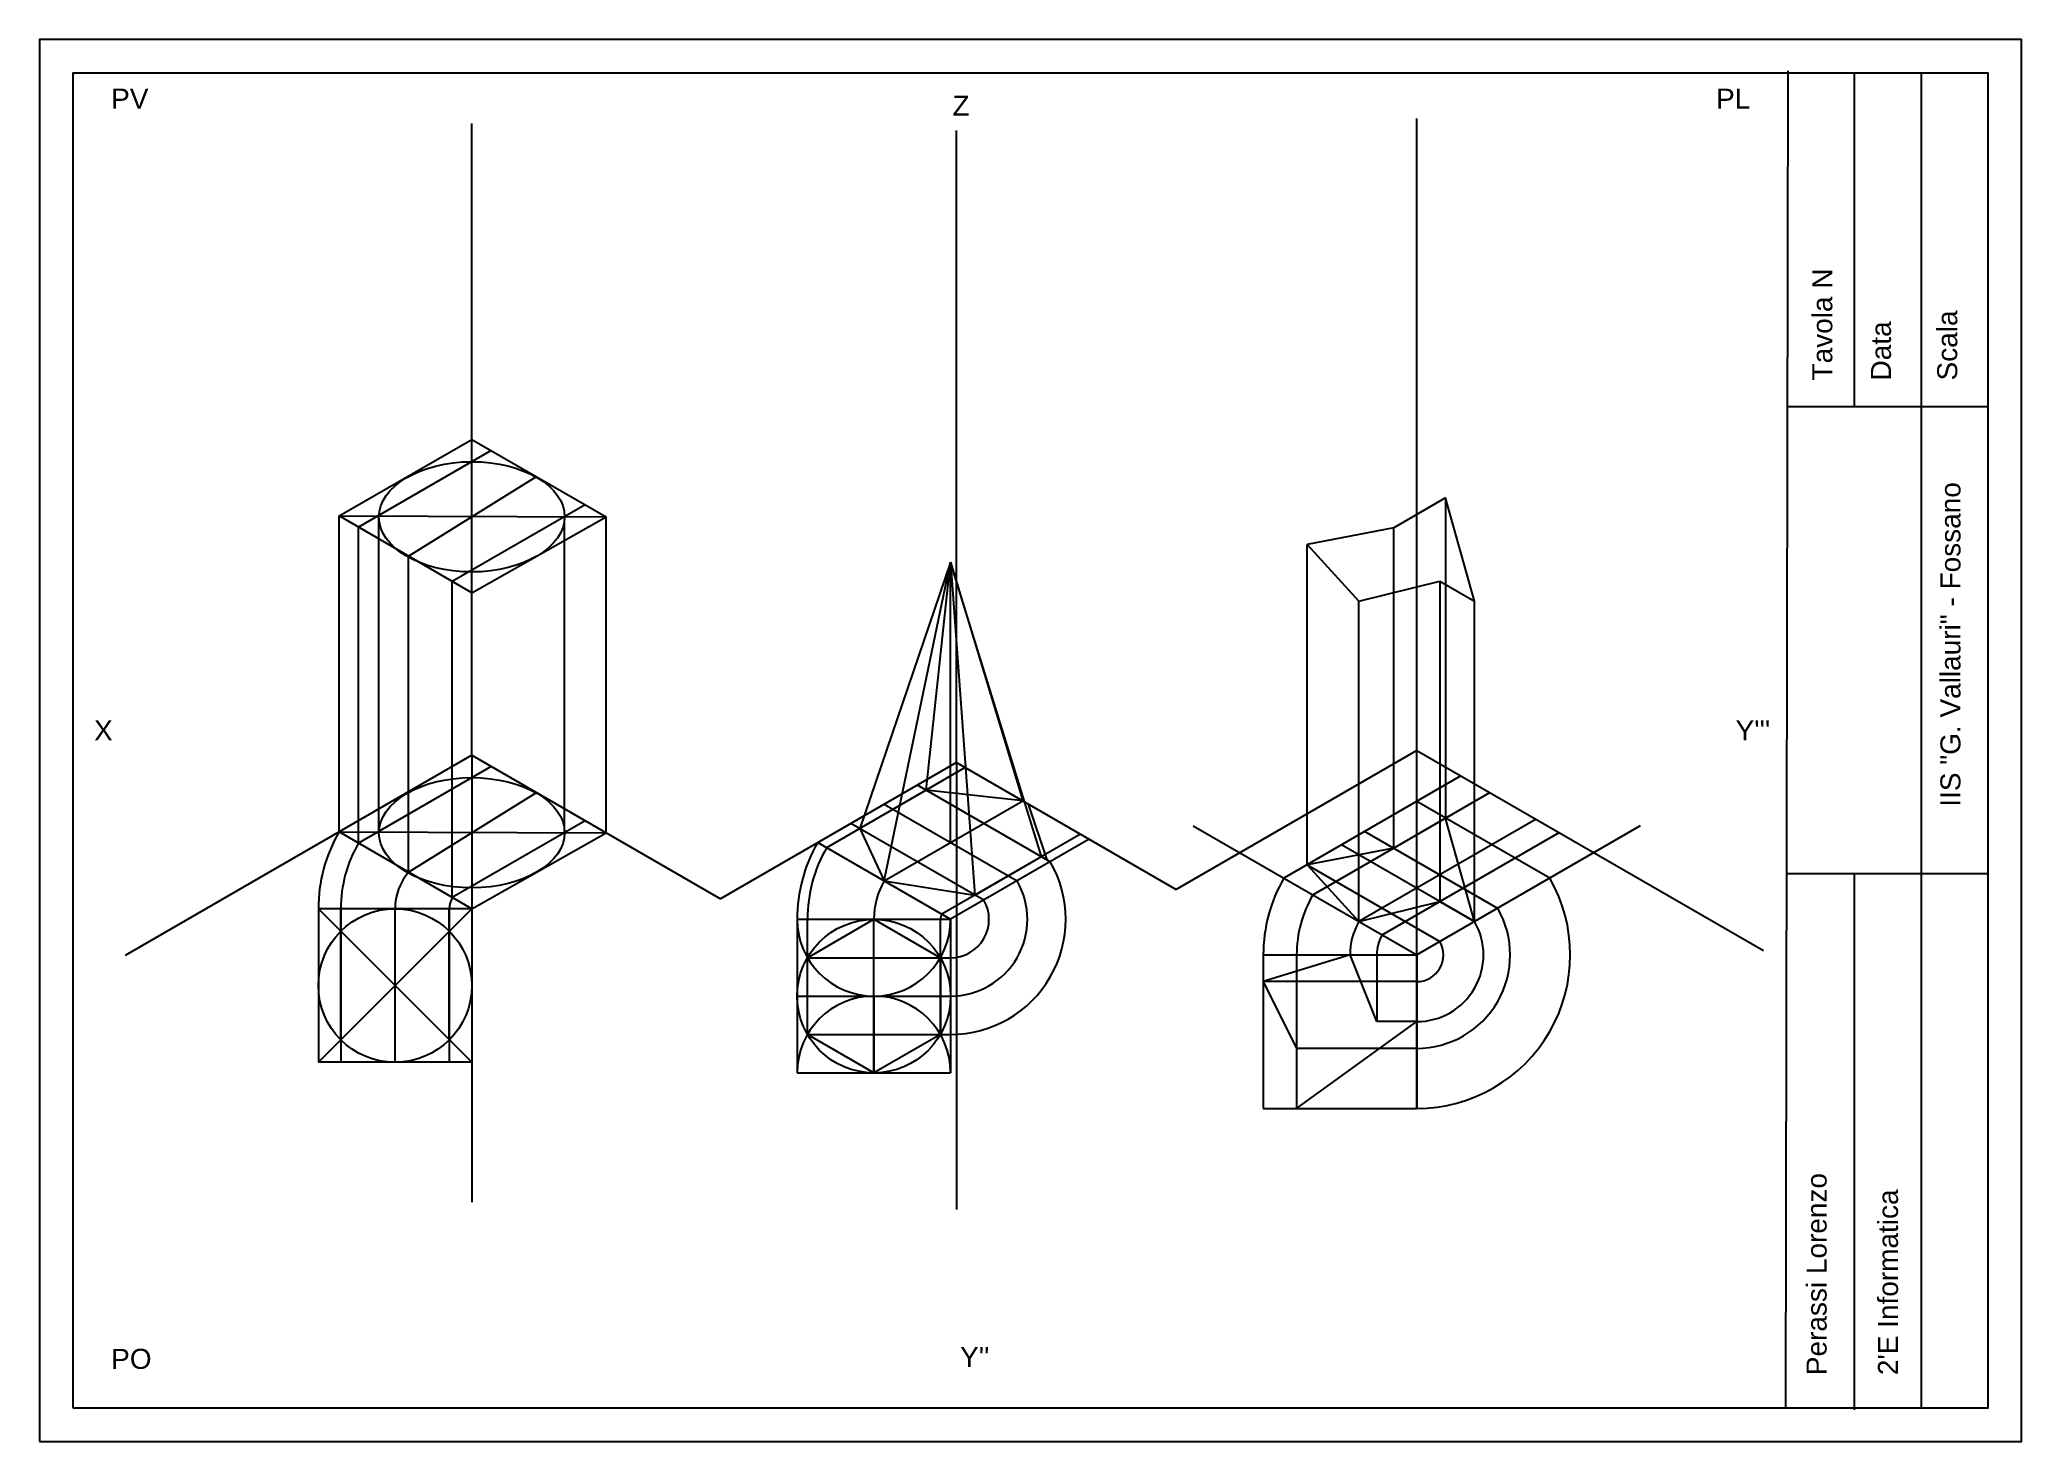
# Model space of a CAD drawing. Header units: millimetres. Extents: x 0 to 297, y 0 to 210.
import ezdxf

# ---------------------------------------------------------------- set-up
doc = ezdxf.new("R2010")
doc.units = ezdxf.units.MM
for name, color, linetype in [('Disegno', 1, 'Continuous'), ('Linee di costruzione', 4, 'Continuous'), ('Piani e Assi Cartesiani', 6, 'Continuous'), ('Scritte', 7, 'Continuous'), ('Squadratura', 7, 'Continuous')]:
    doc.layers.add(name, color=color, linetype=linetype)
doc.styles.get("Standard").update_dxf_attribs({"font": 'arial.ttf'})

msp = doc.modelspace()

# ---------------------------------------------------------------- linework, layer by layer
at = {"layer": 'Disegno'}
for p, q in [((210.72, 141.38), (202.93, 136.88)), ((210.72, 141.38), (210.72, 93.38)), ((215.05, 125.88), (210.72, 141.38)), ((50.86, 91.41), (50.86, 138.41)), ((78.68, 91.2), (78.68, 138.2)), ((202.93, 136.88), (189.94, 134.38)), ((202.93, 88.88), (202.93, 136.88)), ((189.94, 86.38), (189.94, 134.38)), ((189.94, 134.38), (197.73, 125.88)), ((136.53, 131.71), (122.92, 91.81)), ((126.57, 83.96), (136.53, 131.71)), ((132.88, 97.56), (136.53, 131.71)), ((136.53, 131.71), (140.17, 81.85)), ((150.13, 87.6), (136.53, 131.71)), ((136.53, 131.71), (147.35, 95.96)), ((197.73, 125.88), (209.85, 128.88)), ((209.85, 128.88), (209.85, 80.88)), ((209.85, 128.88), (215.05, 125.88)), ((197.73, 77.88), (197.73, 125.88)), ((215.05, 77.88), (215.05, 125.88)), ((132.88, 97.56), (122.92, 91.81)), ((147.35, 95.96), (132.88, 97.56)), ((147.35, 95.96), (132.88, 97.56)), ((151, 87.1), (148.22, 95.46)), ((210.72, 93.38), (202.93, 88.88)), ((215.05, 77.88), (210.72, 93.38)), ((122.92, 91.81), (126.57, 83.96)), ((140.17, 81.85), (150.13, 87.6)), ((140.17, 81.85), (150.13, 87.6)), ((202.93, 88.88), (189.94, 86.38)), ((189.94, 86.38), (197.73, 77.88)), ((126.57, 83.96), (140.17, 81.85)), ((197.73, 77.88), (209.85, 80.88)), ((209.85, 80.88), (215.05, 77.88))]:
    msp.add_line(p, q, dxfattribs=at)
for centre in [(64.77, 138.51), (64.77, 91.18)]:
    msp.add_ellipse(centre, major_axis=(13.91, 0.02), ratio=0.593925, dxfattribs=at)
at = {"layer": 'Linee di costruzione'}
for p, q in [((44.87, 138.64), (64.77, 150.12)), ((64.77, 150.12), (84.89, 138.51)), ((67.67, 148.44), (47.78, 136.96)), ((55.28, 132.62), (74.47, 144.53)), ((81.75, 140.3), (61.85, 128.81)), ((64.77, 127.12), (44.87, 138.64)), ((44.87, 138.64), (84.89, 138.51)), ((44.87, 91.31), (44.87, 138.64)), ((47.78, 89.63), (47.78, 136.96)), ((64.77, 127.12), (84.89, 138.51)), ((84.89, 91.18), (84.89, 138.51)), ((55.28, 85.29), (55.28, 132.62)), ((136.53, 89.71), (136.53, 131.71)), ((61.85, 81.48), (61.85, 128.81)), ((67.67, 101.11), (47.78, 89.63)), ((206.39, 49.88), (206.39, 103.52)), ((138.73, 100.94), (117.94, 88.94)), ((151.47, 86.83), (131.55, 98.33)), ((213, 99.7), (186.47, 84.38)), ((55.28, 85.29), (74.47, 97.2)), ((126.57, 83.96), (147.35, 95.96)), ((126.57, 95.46), (146.49, 83.96)), ((190.8, 81.88), (217.33, 97.2)), ((226.31, 84.38), (206.39, 95.88)), ((81.75, 92.97), (61.85, 81.48)), ((141.51, 81.08), (121.59, 92.58)), ((172.9, 92.22), (206.39, 72.88)), ((224.26, 93.2), (197.73, 77.88)), ((239.88, 92.22), (206.39, 72.88)), ((64.77, 79.79), (44.87, 91.31)), ((44.87, 91.31), (84.89, 91.18)), ((64.77, 79.79), (84.89, 91.18)), ((116.61, 89.71), (136.53, 78.21)), ((155.98, 90.98), (135.19, 78.98)), ((157.31, 90.21), (136.53, 78.21)), ((215.05, 77.88), (195.13, 89.38)), ((198.6, 91.38), (218.51, 79.88)), ((201.19, 75.88), (227.73, 91.2)), ((189.94, 86.38), (209.85, 74.88)), ((64.77, 79.79), (41.77, 79.79)), ((41.77, 79.79), (41.77, 56.79)), ((41.77, 79.79), (64.77, 56.79)), ((64.77, 79.79), (41.77, 56.79)), ((45.14, 60.16), (45.14, 79.79)), ((45.14, 79.79), (45.14, 56.79)), ((53.27, 56.79), (53.27, 79.79)), ((61.4, 60.16), (61.4, 79.79)), ((61.4, 79.79), (61.4, 56.79)), ((64.77, 79.79), (64.77, 56.79)), ((64.77, 79.79), (64.77, 56.79)), ((113.53, 78.21), (136.53, 78.21)), ((113.53, 78.21), (113.53, 55.21)), ((115.07, 72.46), (125.03, 78.21)), ((115.07, 60.96), (115.07, 78.21)), ((125.03, 55.21), (125.03, 78.21)), ((125.03, 78.21), (134.99, 72.46)), ((134.99, 60.96), (134.99, 78.21)), ((136.53, 78.21), (136.53, 55.21)), ((115.07, 60.96), (115.07, 72.46)), ((115.07, 72.46), (136.53, 72.46)), ((134.99, 72.46), (134.99, 60.96)), ((183.39, 72.88), (206.39, 72.88)), ((183.39, 72.88), (183.39, 49.88)), ((196.39, 72.88), (183.39, 68.88)), ((188.39, 72.88), (188.39, 49.88)), ((200.39, 62.88), (196.39, 72.88)), ((200.39, 72.88), (200.39, 62.88)), ((206.39, 72.88), (206.39, 49.88)), ((206.39, 68.88), (183.39, 68.88)), ((183.39, 68.88), (188.39, 58.88)), ((113.53, 66.71), (136.53, 66.71)), ((125.03, 66.71), (125.03, 55.21)), ((188.39, 49.88), (206.39, 62.88)), ((206.39, 62.88), (200.39, 62.88)), ((206.39, 62.88), (200.39, 62.88)), ((125.03, 55.21), (115.07, 60.96)), ((115.07, 60.96), (136.53, 60.96)), ((134.99, 60.96), (125.03, 55.21)), ((64.77, 56.79), (41.77, 56.79)), ((206.39, 58.88), (188.39, 58.88)), ((188.39, 58.88), (188.39, 49.88)), ((113.53, 55.21), (136.53, 55.21)), ((183.39, 49.88), (206.39, 49.88))]:
    msp.add_line(p, q, dxfattribs=at)
for centre in [(53.27, 68.29), (125.03, 66.71)]:
    msp.add_circle(centre, 11.5, dxfattribs=at)
for centre, radius, start, end in [((64.77, 79.79), 23, 150, 180), ((64.77, 79.79), 19.63, 149.9368, 180), ((136.53, 78.21), 23, 150, 180), ((136.53, 78.21), 21.46, 150, 180), ((136.53, 78.21), 17.25, 270, 30), ((61.77, 79.79), 8.5, 139.753, 180), ((136.53, 78.21), 11.5, 150, 180), ((136.53, 78.21), 11.5, 270, 30), ((206.39, 72.88), 23, 150, 180), ((206.39, 72.88), 23, 270, 30), ((64.77, 79.79), 3.37, 149.9368, 180), ((136.53, 78.21), 5.75, 270, 30), ((206.39, 72.88), 18, 150, 180), ((125.03, 78.21), 11.5, 180, 0), ((136.53, 78.21), 1.54, 150, 180), ((206.39, 72.88), 10, 150, 180), ((206.39, 72.88), 14, 270, 30), ((206.39, 72.88), 10, 270, 30), ((136.53, 78.21), 1.54, 266.159, 270), ((206.39, 72.88), 6, 150, 180), ((206.39, 72.88), 4, 270, 30), ((125.03, 55.21), 11.5, 0, 180)]:
    msp.add_arc(centre, radius, start, end, dxfattribs=at)
at = {"layer": 'Piani e Assi Cartesiani'}
for p, q in [((64.77, 102.79), (64.77, 197.45)), ((137.39, 101.71), (137.39, 196.37)), ((137.39, 101.71), (137.39, 196.37)), ((206.39, 103.52), (206.39, 198.18)), ((64.77, 102.79), (12.81, 72.79)), ((64.77, 102.79), (102.02, 81.29)), ((64.77, 102.79), (64.77, 35.84)), ((137.39, 101.71), (102.02, 81.29)), ((137.39, 101.71), (170.32, 82.7)), ((137.39, 101.71), (137.39, 34.75)), ((206.39, 103.52), (170.32, 82.7)), ((206.39, 103.52), (258.35, 73.52))]:
    msp.add_line(p, q, dxfattribs=at)
at = {"layer": 'Squadratura'}
for p, q in [((262.01, 205.32), (261.64, 5)), ((272.01, 155), (272.01, 205)), ((282, 204.81), (282, 5)), ((292, 155), (261.92, 155)), ((292, 85), (261.79, 85)), ((272.01, 4.73), (272.01, 85)), ((297, 80), (297, 80))]:
    msp.add_line(p, q, dxfattribs=at)
for points in [[(0, 0), (297, 0), (297, 210), (0, 210)], [(5, 5), (292, 5), (292, 205), (5, 205)]]:
    msp.add_lwpolyline(points, close=True, dxfattribs=at)

# ---------------------------------------------------------------- texts
at = {"layer": 'Piani e Assi Cartesiani'}
for s, p in [('PV', (10.72, 199.66)), ('PL', (251.25, 199.66)), ('Z', (136.81, 198.61)), ('X', (8.16, 105)), ("Y'''", (254.17, 105)), ('PO', (10.72, 10.86)), ("Y''", (137.95, 11.14))]:
    msp.add_text(s, height=3, dxfattribs=at).set_placement(p)
at = {"layer": 'Scritte'}
for s, p in [('Tavola N', (268.66, 158.94)), ('Scala', (287.39, 158.94)), ('Data', (277.46, 158.94)), ('IIS "G. Vallauri" - Fossano', (287.87, 95.08)), ('Perassi Lorenzo', (267.81, 9.92)), ("2'E Informatica", (278.51, 9.92))]:
    msp.add_text(s, height=3, rotation=90, dxfattribs=at).set_placement(p)

doc.saveas('drawing.dxf')
